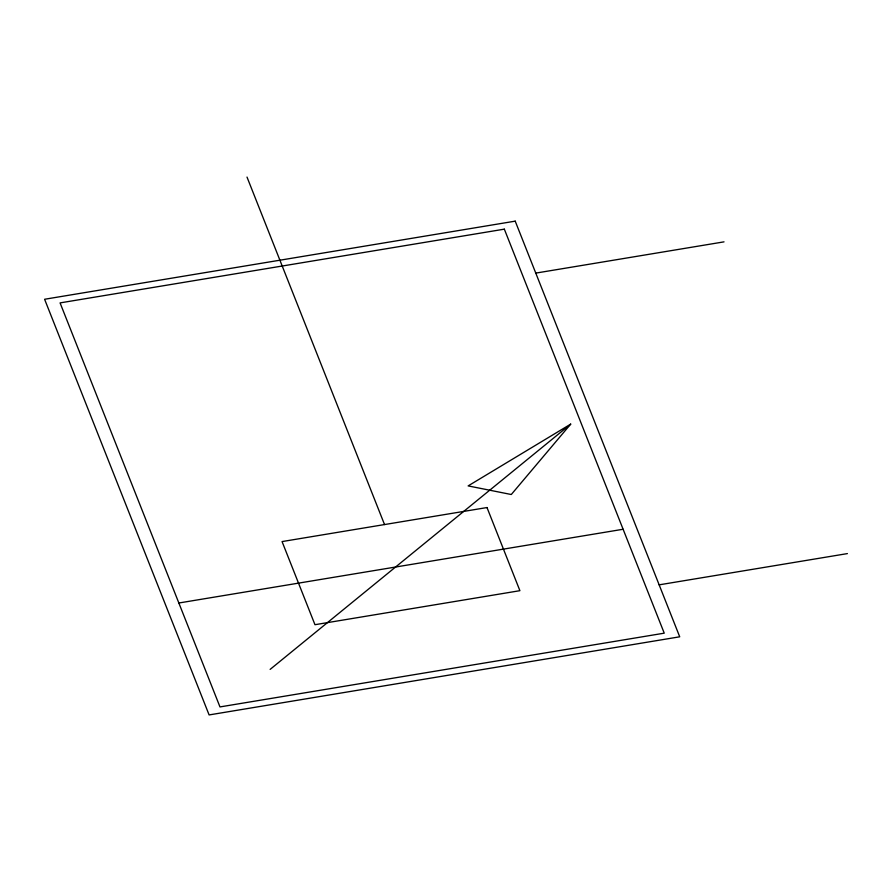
<?xml version="1.0" encoding="UTF-8"?>
<svg xmlns="http://www.w3.org/2000/svg" width="892" height="892" viewBox="0 0 892 892"><rect width="100%" height="100%" fill="white"/><g stroke="black" fill="none" stroke-linecap="round" stroke-linejoin="round"><path stroke-width="1.34" d="M570.702 424.113L511.283 494.514L468.144 485.906L570.702 424.113L270.131 669.39M535.78 273.108L724.025 241.855M178.857 603.003L623.107 529.257M659.155 584.84L847.4 553.597M247.006 177.073L384.53 524.563M515.208 221.149L44.6 299.266L209.107 714.927L679.715 636.799L515.208 221.149M504.337 229.155L60.076 302.901L219.978 706.921L664.239 633.164L504.337 229.155M486.999 507.548L282.062 541.578L314.965 624.701L519.902 590.682L486.999 507.548"/></g></svg>
